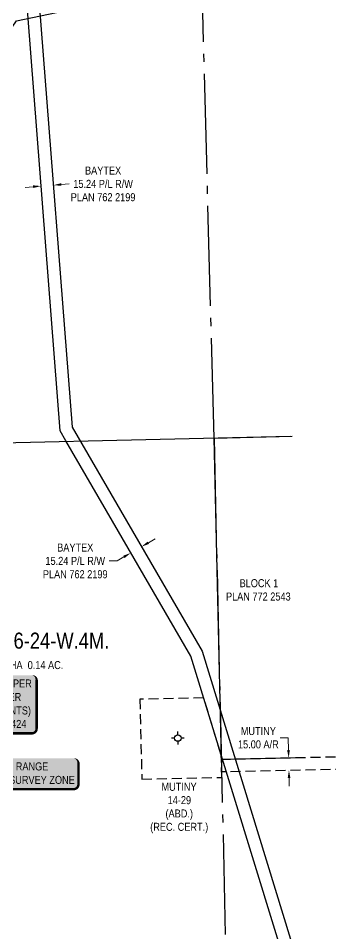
# Model space of a CAD drawing. Extents: x 88833 to 97610, y 5963373 to 5974710.
# Drawn here: x 96136 to 96533, y 5967761 to 5968904 of the extents above; entities that cross this region are included whole.
import ezdxf
from ezdxf.enums import TextEntityAlignment as Align

# ---------------------------------------------------------------- set-up
doc = ezdxf.new("R2010")
doc.units = 0
doc.header["$LTSCALE"] = 5
doc.header["$PDSIZE"] = 5
doc.linetypes.add('foc-ACCESSROAD', pattern=[3.75, 2.5, -1.25])
doc.linetypes.add('foc-QUARTERLINE', pattern=[33, 25, -3, 2, -3])
doc.layers.get('Defpoints').update_dxf_attribs({"color": 9})
for name, color, linetype in [('AS-OWNER', 7, 'Continuous'), ('AS-WILDLIFE-BLOCK', 131, 'Continuous'), ('C-SYMBOL', 7, 'Continuous'), ('F-AR', 190, 'foc-ACCESSROAD'), ('F-RW', 190, 'Continuous'), ('F-WS', 190, 'foc-ACCESSROAD'), ('F-WS-S', 8, 'Continuous'), ('L-AREAREQUIRED', 7, 'Continuous'), ('L-QSEC', 8, 'foc-QUARTERLINE'), ('L-SEC', 7, 'Continuous'), ('L-TITLEDB', 4, 'Continuous'), ('L-TITLEDB-T', 4, 'Continuous')]:
    doc.layers.add(name, color=color, linetype=linetype)
for name, color, linetype, lineweight in [('AS-ROUTEMAP', 35, 'Continuous', 0), ('F-AR-T', 190, 'Continuous', 9), ('F-RW-T', 190, 'Continuous', 9), ('F-WS-T', 190, 'Continuous', 9)]:
    doc.layers.add(name, color=color, linetype=linetype, lineweight=lineweight)
doc.styles.add('100L', font='ARIALN.TTF', dxfattribs={"height": 10})
doc.styles.add('175L', font='ARIALN.TTF', dxfattribs={"height": 2})
doc.styles.add('80', font='ARIALN.TTF', dxfattribs={"height": 10})
doc.styles.add('80CG', font='ARIALN.TTF', dxfattribs={"height": 10})
doc.dimstyles.new('Compass 5 000', dxfattribs={"dimscale": 5, "dimtxt": 9, "dimasz": 2, "dimexe": 0.2, "dimexo": 0.0625, "dimgap": 0.5, "dimtad": 0, "dimtih": 1, "dimtoh": 1, "dimzin": 0, "dimdsep": 46, "dimtxsty": '80CG', "dimcen": 0.1, "dimse1": 1, "dimse2": 1, "dimclrd": 256, "dimclrt": 256, "dimaunit": 1, "dimadec": 4, "dimazin": 0, "dimtfac": 0.06, "dimtofl": 0, "dimtmove": 0, "dimatfit": 1, "dimfxl": 0.2, "dimtolj": 1, "dimtzin": 0, "dimlwd": -1, "dimarcsym": 0})

# ---------------------------------------------------------------- blocks, each defined once
blk = doc.blocks.new('*D458')
at = {"layer": 'Defpoints', "color": 0, "transparency": 16777216}
for p in [(96164.9, 5968696.2), (96180.1, 5968697.4), (96180.2, 5968695.3)]:
    blk.add_point(p, dxfattribs=at)
at = {"layer": 'F-RW-T', "transparency": 16777216}
for p, q in [((96190.2, 5968696), (96200.2, 5968696.8)), ((96155.1, 5968693.3), (96145.1, 5968692.5))]:
    blk.add_line(p, q, dxfattribs=at)
for points in [[(96154.9, 5968695), (96155.2, 5968691.7), (96165, 5968694.1)], [(96190.1, 5968697.7), (96190.3, 5968694.4), (96180.2, 5968695.3)]]:
    blk.add_solid(points, dxfattribs=at)
at = {"layer": 'F-RW-T', "transparency": 16777216, "insert": (96242.4, 5968696.8), "char_height": 10, "attachment_point": 5, "style": '80CG'}
blk.add_mtext('\\A1;BAYTEX\\P15.24 P/L R/W\\PPLAN 762 2199', dxfattribs=at)
blk = doc.blocks.new('*D529')
at = {"layer": 'Defpoints', "color": 0, "transparency": 16777216}
for p in [(96268.4, 5968251.1), (96281.6, 5968258.8), (96277.1, 5968236.1)]:
    blk.add_point(p, dxfattribs=at)
at = {"layer": 'F-RW-T', "transparency": 16777216}
for p, q in [((96299, 5968248.8), (96307.6, 5968253.8)), ((96259.8, 5968226), (96249.8, 5968226)), ((96268.5, 5968231.1), (96259.8, 5968226))]:
    blk.add_line(p, q, dxfattribs=at)
for points in [[(96298.1, 5968250.2), (96299.8, 5968247.3), (96290.3, 5968243.7)], [(96267.7, 5968232.5), (96269.3, 5968229.6), (96277.1, 5968236.1)]]:
    blk.add_solid(points, dxfattribs=at)
at = {"layer": 'F-RW-T', "transparency": 16777216, "insert": (96207.6, 5968226), "char_height": 10, "attachment_point": 5, "style": '80CG'}
blk.add_mtext('\\A1;BAYTEX\\P15.24 P/L R/W\\PPLAN 762 2199', dxfattribs=at)
blk = doc.blocks.new('*U532')
h = blk.add_hatch(color=59)
edge = h.paths.add_edge_path()
edge.add_line((-59, -37), (59, -37))
edge.add_arc((59, -31), 6, 270, 360)
edge.add_line((65, -31), (65, 29.5))
edge.add_arc((59, 29.5), 6, 0, 90)
edge.add_line((59, 35.5), (-59, 35.5))
edge.add_arc((-59, 29.5), 6, 90, 180)
edge.add_line((-65, 29.5), (-65, -31))
edge.add_arc((-59, -31), 6, 180, 270)
at = {"color": 1, "flags": 128}
blk.add_lwpolyline([(-59, -37, 3, 3, 0), (59, -37, 3, 3, 0.414214), (65, -31, 3, 3, 0), (65, 29.5, 3, 0, 0.414214), (59, 35.5, 0, 0, 0), (-59, 35.5, 0, 0, 0.414214), (-65, 29.5, 0, 0, 0), (-65, -31, 0, 3, 0.414214)], format="xyseb", close=True, dxfattribs=at)
blk.add_lwpolyline([(-56, -9.7, 0, 7.5, 0), (0, 0, 0, 0, 0)], format="xyseb", dxfattribs=at)
at = {"color": 1, "style": '80'}
blk.add_attdef('ENTER_TEXT_001', (-36, -5), '', height=10, dxfattribs=at)
blk = doc.blocks.new('GABD')
for p, q in [((-0.81, 0), (-1.62, 0)), ((0, 0.81), (0, 1.62)), ((1.62, 0), (0.81, 0)), ((0, -0.81), (0, -1.62))]:
    blk.add_line(p, q)
blk.add_circle((0, 0), 0.8)
blk = doc.blocks.new('*U851')
h = blk.add_hatch(color=255)
edge = h.paths.add_edge_path()
edge.add_line((-109, -20), (109, -20))
edge.add_arc((109, -14), 6, 270, 360)
edge.add_line((115, -14), (115, 12.5))
edge.add_arc((109, 12.5), 6, 0, 90)
edge.add_line((109, 18.5), (-109, 18.5))
edge.add_arc((-109, 12.5), 6, 90, 180)
edge.add_line((-115, 12.5), (-115, -14))
edge.add_arc((-109, -14), 6, 180, 270)
at = {"color": 131, "flags": 128}
blk.add_lwpolyline([(-109, -20, 3, 3, 0), (109, -20, 3, 3, 0.414214), (115, -14, 3, 3, 0), (115, 12.5, 3, 0, 0.414214), (109, 18.5, 0, 0, 0), (-109, 18.5, 0, 0, 0.414214), (-115, 12.5, 0, 0, 0), (-115, -14, 0, 3, 0.414214)], format="xyseb", close=True, dxfattribs=at)
at = {"color": 131, "style": '80'}
blk.add_attdef('ENTER_TEXT_001', (-36, -5), '', height=10, dxfattribs=at)
blk = doc.blocks.new('*D1236')
at = {"layer": 'Defpoints', "color": 0, "transparency": 16777216}
for p in [(96445.3, 5967979.2), (96445.6, 5967964.2), (96474.6, 5967964.9)]:
    blk.add_point(p, dxfattribs=at)
at = {"layer": 'F-AR-T', "transparency": 16777216}
for p, q in [((96473.7, 5968005.2), (96463.7, 5968005.2)), ((96474, 5967989.8), (96473.7, 5968005.2)), ((96474.8, 5967954.9), (96475, 5967944.9))]:
    blk.add_line(p, q, dxfattribs=at)
for points in [[(96475.7, 5967989.9), (96472.4, 5967989.8), (96474.3, 5967979.8)], [(96476.5, 5967954.9), (96473.1, 5967954.8), (96474.6, 5967964.9)]]:
    blk.add_solid(points, dxfattribs=at)
at = {"layer": 'F-AR-T', "transparency": 16777216, "insert": (96436.4, 5968005.2), "char_height": 10, "attachment_point": 5, "style": '80CG'}
blk.add_mtext('\\A1;MUTINY\\P15.00 A/R', dxfattribs=at)

msp = doc.modelspace()

# ---------------------------------------------------------------- linework, layer by layer
at = {"layer": 'AS-ROUTEMAP'}
msp.add_line((96381.015, 5968379.429), (96389.895, 5967989.321), dxfattribs=at)
at = {"layer": 'F-AR', "flags": 128}
msp.add_lwpolyline([(96532.611, 5967981.142), (96390.154, 5967977.958), (96390.495, 5967962.974), (96533.058, 5967966.16)], dxfattribs=at)
at = {"layer": 'F-RW', "flags": 128}
for points in [[(96484.709, 5967677.32), (96483.269, 5967680.278), (96352.075, 5968107.004), (96254.21, 5968275.596), (96195.975, 5968375.916), (96188.798, 5968388.282), (96148.764, 5968903.47), (96145.01, 5968951.776), (96149.433, 5968952.408), (96160.17, 5968953.24), (96162.629, 5968921.588), (96203.71, 5968392.922), (96271.617, 5968275.939), (96366.117, 5968113.144), (96497.474, 5967685.884), (96501.468, 5967677.685)], [(95674.996, 5968226.523), (95693.124, 5968289.708), (95754.213, 5968365.993), (95853.191, 5968489.765), (96134.122, 5968900.492), (96184.345, 5968910.704), (96181.356, 5968925.397), (96125.182, 5968913.974), (95841.135, 5968498.693), (95742.514, 5968375.364), (95679.546, 5968296.726), (95673.796, 5968276.683)]]:
    msp.add_lwpolyline(points, dxfattribs=at)
at = {"layer": 'F-WS'}
msp.add_lwpolyline([(96390.017, 5967983.594), (96368.023, 5968055.132), (96288.483, 5968053.321), (96290.757, 5967953.427), (96390.652, 5967955.7), (96390.162, 5967977.208), (96390.017, 5967983.594)], close=True, dxfattribs=at)
at = {"layer": 'L-QSEC', "flags": 128}
for points in [[(96381.015, 5968379.429), (96359.827, 5969179.527)], [(96381.015, 5968379.429), (96417.635, 5966770.653)]]:
    msp.add_lwpolyline(points, dxfattribs=at)
at = {"layer": 'L-SEC', "flags": 128}
msp.add_lwpolyline([(95573.904, 5968360.872), (96476.113, 5968381.616)], dxfattribs=at)
at = {"layer": 'L-TITLEDB', "flags": 128}
msp.add_lwpolyline([(96487.291, 5967980.093), (96390.154, 5967977.958), (96381.015, 5968379.429), (96478.751, 5968381.676)], dxfattribs=at)

# ---------------------------------------------------------------- block references
at = {"layer": 'AS-OWNER', "color": 5}
ref = msp.add_blockref('*U532', (96094.364, 5968047.713), dxfattribs=at)
ref.add_attrib('ENTER_TEXT_001', 'GAIL MARIE COOPER', (96034.923, 5968067.975), dxfattribs={"layer": '0', "color": 1, "height": 10, "style": '80'})
ref.add_attrib('ENTER_TEXT_002', 'ERROL COOPER', (96047.843, 5968051.131), dxfattribs={"layer": '0', "color": 1, "height": 10, "style": '80'})
ref.add_attrib('ENTER_TEXT_003', '(AS JOINT TENANTS)', (96036.455, 5968034.287), dxfattribs={"layer": '0', "color": 1, "height": 10, "style": '80'})
ref.add_attrib('ENTER_TEXT_004', 'C. of T. 152 336 424', (96042.144, 5968017.443), dxfattribs={"layer": '0', "color": 1, "height": 10, "style": '80'})
at = {"layer": 'AS-WILDLIFE-BLOCK'}
ref = msp.add_blockref('*U851', (96096.666, 5967961.009), dxfattribs=dict(at, xscale=0.9992045070000001, yscale=0.9992045070000001, zscale=0.9992045070000001))
ref.add_attrib('ENTER_TEXT_001', 'SENSITIVE RAPTOR RANGE', (96019.442, 5967964.425), dxfattribs={"layer": '0', "color": 131, "height": 9.99205, "style": '80'})
ref.add_attrib('ENTER_TEXT_002', 'SHARP TAILED GROUSE SURVEY ZONE', (95986.372, 5967947.594), dxfattribs={"layer": '0', "color": 131, "height": 9.99205, "style": '80'})
at = {"layer": 'F-WS-S', "xscale": 5, "yscale": 5, "zscale": 5}
msp.add_blockref('GABD', (96335.792, 5968004.759), dxfattribs=at)

# ---------------------------------------------------------------- texts
at = {"layer": 'C-SYMBOL', "color": 3, "style": '175L'}
msp.add_text('N.W.1/4 SEC. 29-56-24-W.4M.', height=20, dxfattribs=at).set_placement((96092.927, 5968110.483), align=Align.BOTTOM_CENTER)
at = {"layer": 'F-WS-T', "insert": (96300.705, 5967948.987), "char_height": 10, "attachment_point": 1, "style": '100L'}
msp.add_mtext_dynamic_manual_height_columns('\\pi14.652;MUTINY\\P\\pi22.357;14-29\\P\\pi19.645;(ABD.)\\P\\pi0.55945;(REC. CERT.)', width=72.26488, gutter_width=55, heights=[0], dxfattribs=at)
at = {"layer": 'L-AREAREQUIRED', "color": 5, "style": '100L'}
msp.add_text('PROJECT AREA = 0.055 HA  0.14 AC.', height=10, dxfattribs=at).set_placement((96092.927, 5968087.983), align=Align.BOTTOM_CENTER)
at = {"layer": 'L-TITLEDB-T', "insert": (96387.27, 5968203.236), "char_height": 9.99205, "attachment_point": 1, "style": '100L'}
msp.add_mtext_dynamic_manual_height_columns('\\pi25.683;BLOCK 1\\P\\pi8.6776;PLAN 772 2543', width=96.75316, gutter_width=55, heights=[0], dxfattribs=at)

# ---------------------------------------------------------------- dimensions: what is measured, and where the dimension line sits
at = {"layer": 'F-AR-T'}
dim = msp.add_linear_dim(base=(96474.591, 5967964.853), p1=(96445.313, 5967979.191), p2=(96445.648, 5967964.206), angle=271.280361, text='MUTINY\\P15.00 A/R', dimstyle='Compass 5 000', dxfattribs=at)
dim.commit()
dim.dimension.update_dxf_attribs({"geometry": '*D1236', "text_midpoint": (96436.407, 5968005.217), "dimtype": 161})
at = {"layer": 'F-RW-T'}
for p1, p2, distance, picture, middle in [((96164.873, 5968696.173), (96180.053, 5968697.352), -2.09, '*D458', (96242.399, 5968696.818)), ((96281.575, 5968258.784), (96268.406, 5968251.139), 17.401, '*D529', (96207.601, 5968226.049))]:
    dim = msp.add_aligned_dim(p1=p1, p2=p2, distance=distance, text='BAYTEX\\P15.24 P/L R/W\\PPLAN 762 2199', dimstyle='Compass 5 000', dxfattribs=at)
    dim.commit()
    dim.dimension.update_dxf_attribs({"geometry": picture, "text_midpoint": middle})

doc.saveas('drawing.dxf')
